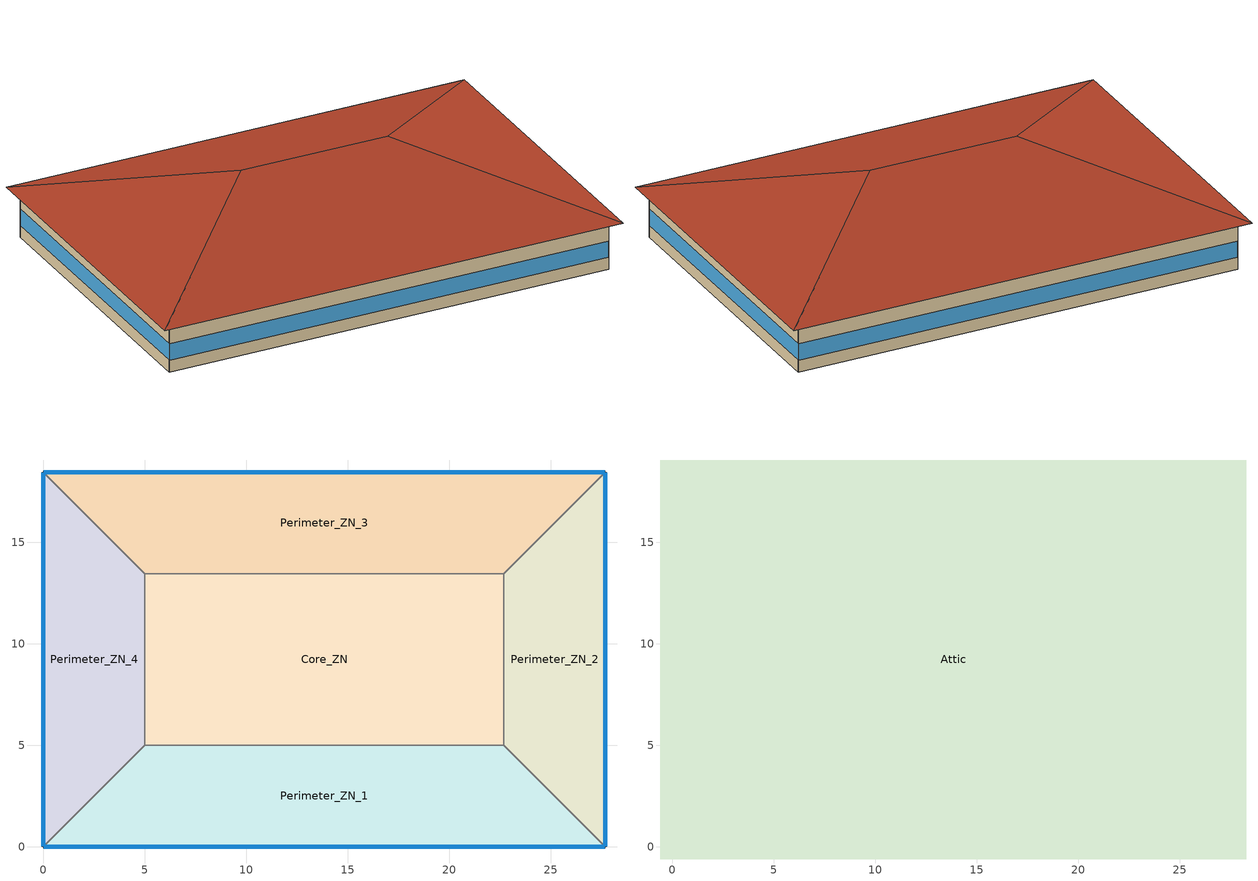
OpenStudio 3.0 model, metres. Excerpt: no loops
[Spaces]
Perimeter_ZN_1
 floor ground: 22.69,5 27.69,0 0,0 5,5 z0
 wall outside: 0,0 27.69,0 z0:3.05
 wall to Perimeter_ZN_4: 5,5 0,0 z0:3.05
 wall to Core_ZN: 22.69,5 5,5 z0:3.05
 wall to Perimeter_ZN_2: 27.69,0 22.69,5 z0:3.05
 window (BTAP-Ext-FixedWindow:U=0.190 SHGC=0.600): 0.03,0 27.66,0 z0.76:1.78
Perimeter_ZN_2
 floor ground: 27.69,18.46 27.69,0 22.69,5 22.69,13.46 z0
 wall outside: 27.69,0 27.69,18.46 z0:3.05
 wall to Perimeter_ZN_3: 27.69,18.46 22.69,13.46 z0:3.05
 wall to Core_ZN: 22.69,13.46 22.69,5 z0:3.05
 window (BTAP-Ext-FixedWindow:U=0.190 SHGC=0.600): 27.69,0.03 27.69,18.43 z0.76:1.78
Perimeter_ZN_3
 floor ground: 27.69,18.46 22.69,13.46 5,13.46 0,18.46 z0
 wall outside: 27.69,18.46 0,18.46 z0:3.05
 wall to Core_ZN: 5,13.46 22.69,13.46 z0:3.05
 wall to Perimeter_ZN_4: 0,18.46 5,13.46 z0:3.05
 window (BTAP-Ext-FixedWindow:U=0.190 SHGC=0.600): 27.66,18.46 0.03,18.46 z0.76:1.78
Perimeter_ZN_4
 floor ground: 0,18.46 5,13.46 5,5 0,0 z0
 wall outside: 0,18.46 0,0 z0:3.05
 wall to Core_ZN: 5,5 5,13.46 z0:3.05
 window (BTAP-Ext-FixedWindow:U=0.190 SHGC=0.600): 0,18.43 0,0.03 z0.76:1.78
Core_ZN
 floor ground: 22.69,13.46 22.69,5 5,5 5,13.46 z0
Attic
 floor outside: 28.29,19.06 27.69,18.46 0,18.46 -0.6,19.06 z3.05; -0.6,19.06 0,18.46 0,0 -0.6,-0.6 z3.05; 28.29,19.06 28.29,-0.6 27.69,0 27.69,18.46 z3.05; 27.69,0 28.29,-0.6 -0.6,-0.6 0,0 z3.05
 floor to Perimeter_ZN_4: 0,18.46 5,13.46 5,5 0,0 z3.05
 floor to Perimeter_ZN_1: 22.69,5 27.69,0 0,0 5,5 z3.05
 floor to Perimeter_ZN_2: 27.69,18.46 27.69,0 22.69,5 22.69,13.46 z3.05
 floor to Core_ZN: 22.69,13.46 22.69,5 5,5 5,13.46 z3.05
 floor to Perimeter_ZN_3: 27.69,18.46 22.69,13.46 5,13.46 0,18.46 z3.05
 roof outside: 18.46,9.23,6.33 28.29,-0.6,3.05 28.29,19.06,3.05; 18.46,9.23,6.33 28.29,19.06,3.05 -0.6,19.06,3.05 9.23,9.23,6.33; 9.23,9.23,6.33 -0.6,-0.6,3.05 28.29,-0.6,3.05 18.46,9.23,6.33; 9.23,9.23,6.33 -0.6,19.06,3.05 -0.6,-0.6,3.05
[Site]
Calgary Intl AP_AB_CAN: Latitude {deg}=51.114; Longitude {deg}=-114.02; Time Zone {hr}=-7; Elevation {m}=1084.1; Terrain=City
[Building]
SmallOffice: North Axis {deg}=0; Default Construction Set=BTAP-Mass at hdd = 5000.0; Standards Number of Stories=1; Standards Number of Above Ground Stories=1; Standards Template=NECB2017; Standards Building Type=SmallOffice
[Site:WaterMainsTemperature]
Calculation Method=Correlation; Annual Average Outdoor Air Temperature {C}=5; Maximum Difference In Monthly Average Outdoor Air Temperatures {deltaC}=23.3
[Site:GroundTemperature:BuildingSurface]
19.527, 19.502, 19.536, 19.598, 20.002, 21.64, 22.225, 22.375, 21.449, 20.121, 19.802, 19.633
[SizingPeriod:DesignDay] Barometric Pressure {Pa}=88961; Sky Clearness=0; Rain Indicator=0; Snow Indicator=0; Day of Month=21; Daylight Saving Time Indicator=0; Humidity Indicating Type=Wetbulb; Dry-Bulb Temperature Range Modifier Type=DefaultMultipliers
Name | Maximum Dry-Bulb Temperature {C} | Daily Dry-Bulb Temperature Range {deltaC} | Humidity Indicating Conditions at Maximum Dry-Bulb | Wind Speed {m/s} | Wind Direction {deg} | Month | Day Type | Solar Model Indicator | ASHRAE Taub | ASHRAE Taud
Calgary Intl AP Ann Clg .4% Condns DB=>MWB | 28.5 | 12.1 | 16.1 | 4.5 | 160 | 7 | SummerDesignDay | ASHRAETau | 0.339 | 2.421
Calgary Intl AP Ann Htg 99.6% Condns DB | -28.5 | 0 | -28.5 | 2.9 | 200 | 1 | WinterDesignDay | ASHRAEClearSky
[ClimateZones]
Climate Zone Institution Name 1=ASHRAE; Climate Zone Document Name 1=ANSI/ASHRAE Standard 169; Climate Zone Document Year 1=2006; Climate Zone Institution Name 2=CEC; Climate Zone Document Name 2=California Climate Zone Descriptions; Climate Zone Document Year 2=1995
[Material:NoMass] Roughness=Smooth; Thermal Absorptance=0.9; Solar Absorptance=0.7
Name | Thermal Resistance {m2-K/W} | Visible Absorptance
Typical Carpet Pad; Typical Carpet Pad 1 | 0.21648 | 0.8
Typical Insulation 1 | 5.91238 | 0.7
Typical Insulation 2 | 4.49096 | 0.7
Typical Insulation 3 | 7.24636 | 0.7
Typical Carpet Pad 2 | 1.25503 | 0.8
Typical Carpet Pad 3; Typical Carpet Pad 4 | 3.45515 | 0.8
Typical Insulation 4 | 0.526298 | 0.7
Typical Insulation 5 | 0.526316 | 0.7
[Material]
Name | Roughness | Thickness {m} | Conductivity {W/m-K} | Density {kg/m3} | Specific Heat {J/kg-K} | Thermal Absorptance | Solar Absorptance | Visible Absorptance
G05 25mm wood | MediumSmooth | 0.0254 | 0.15 | 608 | 1630 | 0.9 | 0.5 | 0.5
100mm Normalweight concrete floor 1 | MediumSmooth | 0.1016 | 2.31 | 2322 | 832
G01 13mm gypsum board 1 | Smooth | 0.0127 | 0.16 | 800 | 1090 | 0.9 | 0.7 | 0.5
4 in. Normalweight Concrete Floor 1 | MediumRough | 0.1016 | 2.31 | 2322 | 832 | 0.9 | 0.7 | 0.7
1IN Stucco 1 | Smooth | 0.0253 | 0.6918 | 1858 | 837 | 0.9 | 0.7 | 0.92
8IN CONCRETE HW RefBldg 1 | Rough | 0.2032 | 1.311 | 2240 | 836.8 | 0.9 | 0.7 | 0.7
1/2IN Gypsum 1 | Smooth | 0.0127 | 0.16 | 784.9 | 830 | 0.9 | 0.4 | 0.4
Metal Roof Surface 1; F08 Metal surface 1 | Smooth | 0.0008 | 45.28 | 7824 | 500 | 0.9 | 0.7 | 0.7
6 in. Normalweight Concrete Floor 1; 6 in. Normalweight Concrete Floor 2; 6 in. Normalweight Concrete Floor 3 | MediumRough | 0.1524 | 2.31 | 2322 | 832 | 0.9 | 0.7 | 0.7
[Construction]
BTAP-Int-Partition; BTAP-Int-Door: G05 25mm wood
BTAP-Int-Floor: 100mm Normalweight concrete floor 1, Typical Carpet Pad
BTAP-Int-Wall: G01 13mm gypsum board 1, G01 13mm gypsum board 1
BTAP-Int-Ceiling: Typical Carpet Pad, 100mm Normalweight concrete floor 1
BTAP-Int-Window: SimpleGlazing
BTAP-Ext-Floor-Mass:U-0.162: Typical Insulation 1, 4 in. Normalweight Concrete Floor 1, Typical Carpet Pad 1
BTAP-Ext-Wall-Mass:U-0.21: 1IN Stucco 1, 8IN CONCRETE HW RefBldg 1, Typical Insulation 2, 1/2IN Gypsum 1
BTAP-Ext-Roof-Metal:U-0.138: Metal Roof Surface 1, Typical Insulation 3
BTAP-Grnd-Floor-Mass:U-0.757: 6 in. Normalweight Concrete Floor 1, Typical Carpet Pad 2
BTAP-Grnd-Wall-Mass:U-0.284: 6 in. Normalweight Concrete Floor 2, Typical Carpet Pad 3
BTAP-Grnd-Roof-Mass:U-0.284: 6 in. Normalweight Concrete Floor 3, Typical Carpet Pad 4
BTAP-Ext-FixedWindow:U=0.190 SHGC=0.600; BTAP-Ext-GlassDoors:U=0.190 SHGC=0.600; BTAP-Ext-Skylights:U=0.190 SHGC=0.600; BTAP-Ext-DaylightDomes:U=0.190 SHGC=0.600; BTAP-Ext-DaylightDiffuser:U=0.190 SHGC=0.600: SimpleGlazing:U=0.190 SHGC=0.600
BTAP-Ext-Door:U-1.9: F08 Metal surface 1, Typical Insulation 4
BTAP-Ext-OverHeadDoor:U-1.9: Typical Insulation 5
[DefaultConstructionSet]
BTAP-Mass at hdd = 5000.0: Default Exterior Surface Constructions=BTAP-Mass at hdd = 5000.0; Default Interior Surface Constructions=Default Surface Constructions 2; Default Ground Contact Surface Constructions=BTAP-Mass at hdd = 5000.0 1; Default Exterior SubSurface Constructions=BTAP-Mass at hdd = 5000.0; Default Interior SubSurface Constructions=Default Sub Surface Constructions 2; Interior Partition Construction=BTAP-Int-Partition
[DefaultSurfaceConstructions]
Name | Floor Construction | Wall Construction | Roof Ceiling Construction
Default Surface Constructions 2 | BTAP-Int-Floor | BTAP-Int-Wall | BTAP-Int-Ceiling
BTAP-Mass at hdd = 5000.0 | BTAP-Ext-Floor-Mass:U-0.162 | BTAP-Ext-Wall-Mass:U-0.21 | BTAP-Ext-Roof-Metal:U-0.138
BTAP-Mass at hdd = 5000.0 1 | BTAP-Grnd-Floor-Mass:U-0.757 | BTAP-Grnd-Wall-Mass:U-0.284 | BTAP-Grnd-Roof-Mass:U-0.284
[DefaultSubSurfaceConstructions]
Name | Fixed Window Construction | Operable Window Construction | Door Construction | Glass Door Construction | Overhead Door Construction | Skylight Construction | Tubular Daylight Dome Construction | Tubular Daylight Diffuser Construction
Default Sub Surface Constructions 2 | BTAP-Int-Window | BTAP-Int-Window | BTAP-Int-Door
BTAP-Mass at hdd = 5000.0 | BTAP-Ext-FixedWindow:U=0.190 SHGC=0.600 | BTAP-Ext-FixedWindow:U=0.190 SHGC=0.600 | BTAP-Ext-Door:U-1.9 | BTAP-Ext-GlassDoors:U=0.190 SHGC=0.600 | BTAP-Ext-OverHeadDoor:U-1.9 | BTAP-Ext-Skylights:U=0.190 SHGC=0.600 | BTAP-Ext-DaylightDomes:U=0.190 SHGC=0.600 | BTAP-Ext-DaylightDiffuser:U=0.190 SHGC=0.600
[WindowMaterial:SimpleGlazingSystem] Solar Heat Gain Coefficient=0.6; Visible Transmittance=0.21
Name | U-Factor {W/m2-K}
SimpleGlazing | 2.2
SimpleGlazing:U=0.190 SHGC=0.600 | 1.9
[Space]
Name | Space Type | Building Story | Thermal Zone | Part of Total Floor Area
Perimeter_ZN_1 | Space Function Office enclosed <= 25 m2 | Building Story 1 | ALL_ST=Office enclosed <= 25 m2_FL=Building Story 1_SCH=A 4 | Yes
Attic | Space Function - undefined - | Building Story 2 | ALL_ST=- undefined -_FL=Building Story 2_SCH=A | No
Perimeter_ZN_2 | Space Function Office enclosed <= 25 m2 | Building Story 1 | ALL_ST=Office enclosed <= 25 m2_FL=Building Story 1_SCH=A 2 | Yes
Perimeter_ZN_3 | Space Function Office enclosed <= 25 m2 | Building Story 1 | ALL_ST=Office enclosed <= 25 m2_FL=Building Story 1_SCH=A | Yes
Perimeter_ZN_4 | Space Function Office enclosed <= 25 m2 | Building Story 1 | ALL_ST=Office enclosed <= 25 m2_FL=Building Story 1_SCH=A 3 | Yes
Core_ZN | Space Function Office enclosed <= 25 m2 | Building Story 1 | ALL_ST=Office enclosed <= 25 m2_FL=Building Story 1_SCH=A 1 | Yes
[BuildingStory]
Name | Nominal Z Coordinate {m}
Building Story 1 | 0
Building Story 2 | 3.05
[SpaceType] Standards Building Type=Space Function
Name | Default Schedule Set | Design Specification Outdoor Air Object | Standards Space Type
Space Function - undefined - | Space Function - undefined - Schedule Set | Space Function - undefined - Ventilation | - undefined -
Space Function Office enclosed <= 25 m2 | Space Function Office enclosed <= 25 m2 Schedule Set | Space Function Office enclosed <= 25 m2 Ventilation | Office enclosed <= 25 m2
[DesignSpecification:OutdoorAir] Outdoor Air Flow per Person {m3/s-person}=0; Outdoor Air Flow Air Changes per Hour {1/hr}=0
Name | Outdoor Air Flow per Floor Area {m3/s-m2} | Outdoor Air Method | Outdoor Air Flow Rate {m3/s}
Space Function - undefined - Ventilation | 0
Space Function Office enclosed <= 25 m2 Ventilation | 0.00042164 | Sum | 0
[DefaultScheduleSet] Infiltration Schedule=Always On
Name | Number of People Schedule | People Activity Level Schedule | Lighting Schedule | Electric Equipment Schedule
Space Function - undefined - Schedule Set
Space Function Office enclosed <= 25 m2 Schedule Set | NECB-A-Occupancy | NECB-Activity | NECB-A-Occupancy-NECB-A-Lighting-0.3-0.1-0.67-Light Ruleset | NECB-A-Electric-Equipment
[ThermostatSetpoint:DualSetpoint]
Name | Heating Setpoint Temperature Schedule | Cooling Setpoint Temperature Schedule
Space Function Office enclosed <= 25 m2 Thermostat 11; Space Function Office enclosed <= 25 m2 Thermostat 12; Space Function Office enclosed <= 25 m2 Thermostat 13; Space Function Office enclosed <= 25 m2 Thermostat 14; Space Function Office enclosed <= 25 m2 Thermostat 15 | NECB-A-Thermostat Setpoint-Heating | NECB-A-Thermostat Setpoint-Cooling
Space Function - undefined - Thermostat 3
[People:Definition]
Space Function Office enclosed <= 25 m2 People Definition: Number of People Calculation Method=People/Area; People per Space Floor Area {person/m2}=0.0500182; Fraction Radiant=0.3
[People]
Space Function Office enclosed <= 25 m2 People: People Definition=Space Function Office enclosed <= 25 m2 People Definition; Space or SpaceType=Space Function Office enclosed <= 25 m2; Work Efficiency Schedule=Work Efficiency Schedule; Clothing Insulation Schedule=Clothing Schedule; Air Velocity Schedule=Air Velocity Schedule; Multiplier=1
[Lights:Definition]
Space Function Office enclosed <= 25 m2 Lights Definition: Design Level Calculation Method=Watts/Area; Watts per Space Floor Area {W/m2}=9.99992; Fraction Radiant=0.5; Fraction Visible=0.2
[Lights]
Space Function Office enclosed <= 25 m2 Lights: Lights Definition=Space Function Office enclosed <= 25 m2 Lights Definition; Space or SpaceType=Space Function Office enclosed <= 25 m2; Fraction Replaceable=1
[ElectricEquipment:Definition]
Space Function Office enclosed <= 25 m2 Elec Equip Definition: Design Level Calculation Method=Watts/Area; Watts per Space Floor Area {W/m2}=7.50273; Fraction Radiant=0.5
[ElectricEquipment]
Space Function Office enclosed <= 25 m2 Elec Equip: Electric Equipment Definition=Space Function Office enclosed <= 25 m2 Elec Equip Definition; Space or SpaceType=Space Function Office enclosed <= 25 m2
[SpaceInfiltration:DesignFlowRate] Schedule=Always On Discrete; Design Flow Rate Calculation Method=Flow/ExteriorArea; Constant Term Coefficient=0; Temperature Term Coefficient=0; Velocity Term Coefficient=0.224; Velocity Squared Term Coefficient=0
Name | Space or SpaceType | Flow per Exterior Surface Area {m3/s-m2}
Attic Infiltration | Attic | 0.000228332
Perimeter_ZN_1 Infiltration | Perimeter_ZN_1 | 0.00025
Perimeter_ZN_2 Infiltration | Perimeter_ZN_2 | 0.00025
Perimeter_ZN_3 Infiltration | Perimeter_ZN_3 | 0.00025
Perimeter_ZN_4 Infiltration | Perimeter_ZN_4 | 0.00025
[ThermalZone] Use Ideal Air Loads=No
Name | Thermostat
ALL_ST=Office enclosed <= 25 m2_FL=Building Story 1_SCH=A | Space Function Office enclosed <= 25 m2 Thermostat 11
ALL_ST=Office enclosed <= 25 m2_FL=Building Story 1_SCH=A 1 | Space Function Office enclosed <= 25 m2 Thermostat 12
ALL_ST=Office enclosed <= 25 m2_FL=Building Story 1_SCH=A 2 | Space Function Office enclosed <= 25 m2 Thermostat 13
ALL_ST=Office enclosed <= 25 m2_FL=Building Story 1_SCH=A 3 | Space Function Office enclosed <= 25 m2 Thermostat 14
ALL_ST=Office enclosed <= 25 m2_FL=Building Story 1_SCH=A 4 | Space Function Office enclosed <= 25 m2 Thermostat 15
ALL_ST=- undefined -_FL=Building Story 2_SCH=A | Space Function - undefined - Thermostat 3
[Sizing:Zone]
ALL_ST=- undefined -_FL=Building Story 2_SCH=A: Zone Cooling Design Supply Air Temperature Input Method=SupplyAirTemperature; Zone Cooling Design Supply Air Temperature {C}=14; Zone Cooling Design Supply Air Temperature Difference {deltaC}=11.11; Zone Heating Design Supply Air Temperature Input Method=SupplyAirTemperature; Zone Heating Design Supply Air Temperature {C}=40; Zone Heating Design Supply Air Temperature Difference {deltaC}=11.11; Zone Cooling Design Supply Air Humidity Ratio {kg-H2O/kg-air}=0.0085; Zone Heating Design Supply Air Humidity Ratio {kg-H2O/kg-air}=0.008; Cooling Design Air Flow Method=DesignDay; Heating Design Air Flow Method=DesignDay; Account for Dedicated Outdoor Air System=No; Dedicated Outdoor Air System Control Strategy=NeutralSupplyAir; Dedicated Outdoor Air Low Setpoint Temperature for Design {C}=autosize; Dedicated Outdoor Air High Setpoint Temperature for Design {C}=autosize
[HeatExchanger:AirToAir:SensibleAndLatent] Availability Schedule=Always On Discrete; Nominal Supply Air Flow Rate {m3/s}=autosize; Sensible Effectiveness at 100% Heating Air Flow=0.5; Latent Effectiveness at 100% Heating Air Flow=0.5; Sensible Effectiveness at 75% Heating Air Flow=0.5; Latent Effectiveness at 75% Heating Air Flow=0.5; Sensible Effectiveness at 100% Cooling Air Flow=0.5; Latent Effectiveness at 100% Cooling Air Flow=0.5; Sensible Effectiveness at 75% Cooling Air Flow=0.5; Latent Effectiveness at 75% Cooling Air Flow=0.5; Supply Air Outlet Temperature Control=Yes; Heat Exchanger Type=Rotary; Frost Control Type=ExhaustOnly; Threshold Temperature {C}=-23.3; Initial Defrost Time Fraction=0.167; Rate of Defrost Time Fraction Increase {1/K}=1.44; Economizer Lockout=Yes
Name | Nominal Electric Power {W}
Sys_3_PSZ ALL_ST=Office enclosed <= 25 m2_FL=Building Story 1_SCH=A ERV; Sys_3_PSZ ALL_ST=Office enclosed <= 25 m2_FL=Building Story 1_SCH=A 4 ERV | 84.3217
Sys_3_PSZ ALL_ST=Office enclosed <= 25 m2_FL=Building Story 1_SCH=A 1 ERV | 95.2754
Sys_3_PSZ ALL_ST=Office enclosed <= 25 m2_FL=Building Story 1_SCH=A 2 ERV; Sys_3_PSZ ALL_ST=Office enclosed <= 25 m2_FL=Building Story 1_SCH=A 3 ERV | 70.36
[SetpointManager:OutdoorAirPretreat] Minimum Setpoint Temperature {C}=-99; Maximum Setpoint Temperature {C}=99; Minimum Setpoint Humidity Ratio {kgWater/kgDryAir}=1e-05; Maximum Setpoint Humidity Ratio {kgWater/kgDryAir}=1
Setpoint Manager Outdoor Air Pretreat 1; Setpoint Manager Outdoor Air Pretreat 2; Setpoint Manager Outdoor Air Pretreat 3; Setpoint Manager Outdoor Air Pretreat 4; Setpoint Manager Outdoor Air Pretreat 5
[AvailabilityManager:NightCycle] Applicability Schedule=Always On Discrete; Control Type=CycleOnAny; Thermostat Tolerance {deltaC}=1; Cycling Run Time {s}=3600
Availability Manager Night Cycle 1; Availability Manager Night Cycle 2; Availability Manager Night Cycle 3; Availability Manager Night Cycle 4; Availability Manager Night Cycle 5
[Schedule:Constant]
Always On Discrete: Value=1
[Schedule:Ruleset]
Always On: Default Day Schedule=Always On Default
Clothing Schedule: Default Day Schedule=Clothing Schedule Default Winter Clothes
Air Velocity Schedule: Default Day Schedule=Air Velocity Schedule Default
Work Efficiency Schedule: Default Day Schedule=Work Efficiency Schedule Default
NECB-A-Occupancy: Default Day Schedule=NECB-A-Occupancy Default
NECB-Activity: Default Day Schedule=NECB-Activity Default; Summer Design Day Schedule=NECB-Activity Summer Design Day; Winter Design Day Schedule=NECB-Activity Winter Design Day
NECB-A-Occupancy-NECB-A-Lighting-0.3-0.1-0.67-Light Ruleset: Default Day Schedule=NECB-A-Occupancy-NECB-A-Lighting-0.3-0.1-0.67-Light Default
NECB-A-Electric-Equipment: Default Day Schedule=NECB-A-Electric-Equipment Default
NECB-A-Thermostat Setpoint-Heating: Default Day Schedule=NECB-A-Thermostat Setpoint-Heating Default
NECB-A-Thermostat Setpoint-Cooling: Default Day Schedule=NECB-A-Thermostat Setpoint-Cooling Default
[Schedule:Day]
Always On Default; Clothing Schedule Default Winter Clothes: 24, 0, 1
Clothing Schedule Summer Clothes: 24, 0, 0.5
Air Velocity Schedule Default; NECB-A-Electric-Equipment Sat Day; NECB-A-Electric-Equipment Sun|Hol Day: 24, 0, 0.2
Work Efficiency Schedule Default; NECB-A-Occupancy Sat Day; NECB-A-Occupancy Sun|Hol Day: 24, 0, 0
NECB-A-Occupancy Default; NECB-A-Occupancy Default|Wkdy Day: 7, 0, 0, 8, 0, 0.1, 9, 0, 0.7, 12, 0, 0.9, 14, 0, 0.5, 17, 0, 0.9, 18, 0, 0.7, 19, 0, 0.3, 23, 0, 0.1, 24, 0, 0
NECB-Activity Default; NECB-Activity Winter Design Day; NECB-Activity Summer Design Day: 24, 0, 130
NECB-A-Occupancy-NECB-A-Lighting-0.3-0.1-0.67-Light Default; NECB-A-Occupancy-NECB-A-Lighting-0.3-0.1-0.67-Default|Wkdy-Light Day: 7, 0, 0.03495, 8, 0, 0.2097, 9, 0, 0.8, 17, 0, 0.9, 18, 0, 0.8, 19, 0, 0.5, 21, 0, 0.2097, 23, 0, 0.0699, 24, 0, 0.03495
NECB-A-Occupancy-NECB-A-Lighting-0.3-0.1-0.67-Sat-Light Day; NECB-A-Occupancy-NECB-A-Lighting-0.3-0.1-0.67-Sun|Hol-Light Day: 24, 0, 0.03495
NECB-A-Electric-Equipment Default; NECB-A-Electric-Equipment Default|Wkdy Day: 7, 0, 0.2, 8, 0, 0.3, 9, 0, 0.8, 18, 0, 0.9, 19, 0, 0.5, 21, 0, 0.3, 24, 0, 0.2
NECB-A-Thermostat Setpoint-Heating Default; NECB-A-Thermostat Setpoint-Heating Default|Wkdy Day: 6, 0, 18, 7, 0, 20, 21, 0, 22, 24, 0, 18
NECB-A-Thermostat Setpoint-Heating Sat Day; NECB-A-Thermostat Setpoint-Heating Sun|Hol Day: 24, 0, 18
NECB-A-Thermostat Setpoint-Cooling Default; NECB-A-Thermostat Setpoint-Cooling Default|Wkdy Day: 6, 0, 35, 21, 0, 24, 24, 0, 35
NECB-A-Thermostat Setpoint-Cooling Sat Day; NECB-A-Thermostat Setpoint-Cooling Sun|Hol Day: 24, 0, 35
[Schedule:Rule] Date Specification Type=DateRange; Start Day=1
Name | Schedule Ruleset | Rule Order | Day Schedule | Start Month | End Month | End Day | Apply Monday | Apply Tuesday | Apply Wednesday | Apply Thursday | Apply Friday | Apply Saturday | Apply Sunday
Schedule Rule 1 | Clothing Schedule | 0 | Clothing Schedule Summer Clothes | 5 | 9 | 30
Schedule Rule 2 | NECB-A-Occupancy | 2 | NECB-A-Occupancy Default|Wkdy Day | 1 | 12 | 31 | Yes | Yes | Yes | Yes | Yes
Schedule Rule 3 | NECB-A-Occupancy | 1 | NECB-A-Occupancy Sat Day | 1 | 12 | 31 |  |  |  |  |  | Yes
Schedule Rule 4 | NECB-A-Occupancy | 0 | NECB-A-Occupancy Sun|Hol Day | 1 | 12 | 31 |  |  |  |  |  |  | Yes
Schedule Rule 5 | NECB-A-Occupancy-NECB-A-Lighting-0.3-0.1-0.67-Light Ruleset | 2 | NECB-A-Occupancy-NECB-A-Lighting-0.3-0.1-0.67-Default|Wkdy-Light Day | 1 | 12 | 31 | Yes | Yes | Yes | Yes | Yes
Schedule Rule 6 | NECB-A-Occupancy-NECB-A-Lighting-0.3-0.1-0.67-Light Ruleset | 1 | NECB-A-Occupancy-NECB-A-Lighting-0.3-0.1-0.67-Sat-Light Day | 1 | 12 | 31 |  |  |  |  |  | Yes
Schedule Rule 7 | NECB-A-Occupancy-NECB-A-Lighting-0.3-0.1-0.67-Light Ruleset | 0 | NECB-A-Occupancy-NECB-A-Lighting-0.3-0.1-0.67-Sun|Hol-Light Day | 1 | 12 | 31 |  |  |  |  |  |  | Yes
Schedule Rule 8 | NECB-A-Electric-Equipment | 2 | NECB-A-Electric-Equipment Default|Wkdy Day | 1 | 12 | 31 | Yes | Yes | Yes | Yes | Yes
Schedule Rule 9 | NECB-A-Electric-Equipment | 1 | NECB-A-Electric-Equipment Sat Day | 1 | 12 | 31 |  |  |  |  |  | Yes
Schedule Rule 10 | NECB-A-Electric-Equipment | 0 | NECB-A-Electric-Equipment Sun|Hol Day | 1 | 12 | 31 |  |  |  |  |  |  | Yes
Schedule Rule 11 | NECB-A-Thermostat Setpoint-Heating | 2 | NECB-A-Thermostat Setpoint-Heating Default|Wkdy Day | 1 | 12 | 31 | Yes | Yes | Yes | Yes | Yes
Schedule Rule 12 | NECB-A-Thermostat Setpoint-Heating | 1 | NECB-A-Thermostat Setpoint-Heating Sat Day | 1 | 12 | 31 |  |  |  |  |  | Yes
Schedule Rule 13 | NECB-A-Thermostat Setpoint-Heating | 0 | NECB-A-Thermostat Setpoint-Heating Sun|Hol Day | 1 | 12 | 31 |  |  |  |  |  |  | Yes
Schedule Rule 14 | NECB-A-Thermostat Setpoint-Cooling | 2 | NECB-A-Thermostat Setpoint-Cooling Default|Wkdy Day | 1 | 12 | 31 | Yes | Yes | Yes | Yes | Yes
Schedule Rule 15 | NECB-A-Thermostat Setpoint-Cooling | 1 | NECB-A-Thermostat Setpoint-Cooling Sat Day | 1 | 12 | 31 |  |  |  |  |  | Yes
Schedule Rule 16 | NECB-A-Thermostat Setpoint-Cooling | 0 | NECB-A-Thermostat Setpoint-Cooling Sun|Hol Day | 1 | 12 | 31 |  |  |  |  |  |  | Yes
